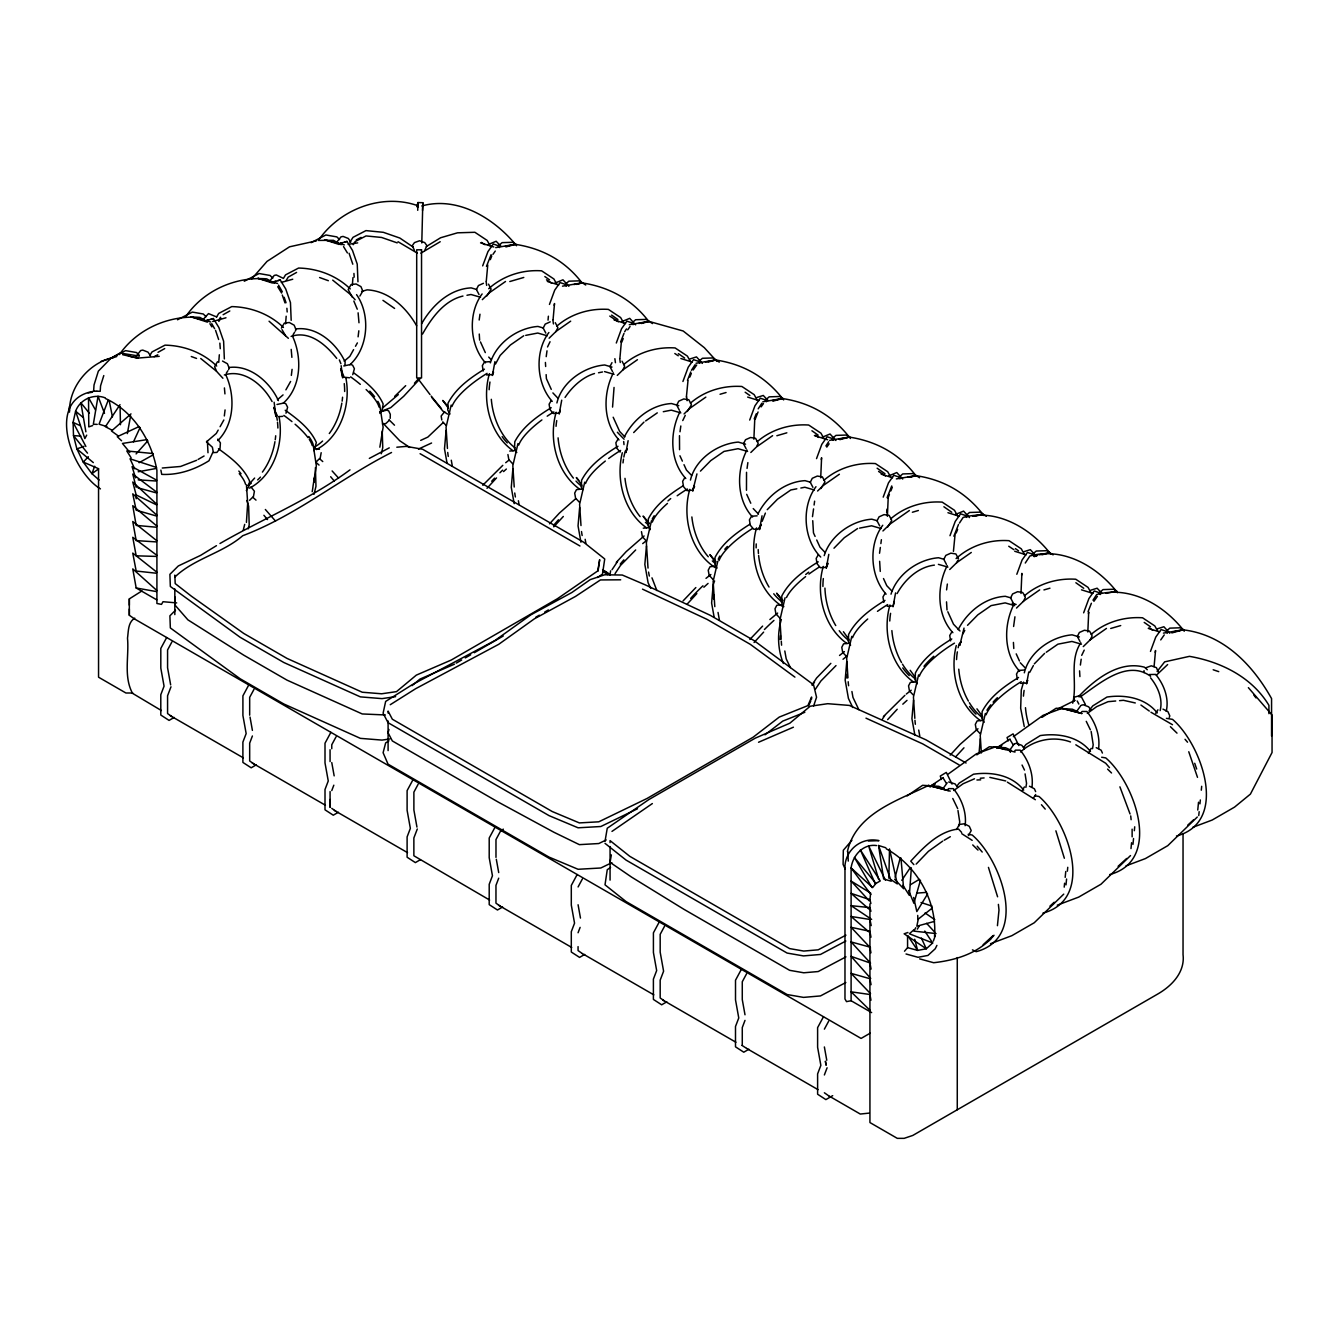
<?xml version="1.0" encoding="UTF-8"?>
<svg xmlns="http://www.w3.org/2000/svg" width="1339" height="1339" viewBox="0 0 1339 1339"><rect width="100%" height="100%" fill="white"/><g stroke="black" fill="none" stroke-linecap="round" stroke-linejoin="round"><path stroke-width="1.5" d="M870.132 1033.206L861.077 1038.428L134.77 619.103L129.331 615.287L129.331 609.011M129.331 605.161L129.331 598.884L142.018 590.884M330.08 791.567L330.063 807.4L330.063 799.483M421.785 242.962L422.806 202.708L417.969 202.557L416.78 206.725M390.201 418.371L390.302 414.303L388.695 410.906L386.854 410.119L379.673 411.927M888.845 878.217L889.514 848.926L897.297 883.907L890.535 879.355M417.818 207.277L417.969 202.557L417.718 210.307M934.505 936.564C937.4 901.482 916.88 865.714 886.301 848.826M422.538 210.474L422.806 202.708M246.426 522.377L247.682 503.196L246.443 484.869M911.357 867.873L909.365 895.406L902.888 885.297M344.859 365.48L345.144 362.066C336.825 343.621 316.74 325.879 295.501 329.009M446.105 430.388L444.498 448.816L447.042 463.076M512.87 468.935L511.28 487.363L514.176 503.648M579.636 507.481L578.046 525.926L580.959 542.211M646.436 546.027L644.846 564.472L648.109 582.783L650.721 588.223M713.52 599.018L713.854 595.052M780.118 639.54L780.453 635.59M846.75 661.684L845.16 680.112L848.424 698.439L852.759 707.494M846.884 678.103L847.236 674.136M913.533 700.23L911.926 718.658L914.838 734.944M979.06 753.121L980.299 738.777M486.291 281.073L487.747 264.988M548.036 320.138L548.387 316.205M553.074 319.636L554.513 303.535L554.229 305.359M619.907 358.216L621.346 342.115M686.371 397.164L687.995 380.611M754.761 419.157L753.874 439.225M886.652 512.804L886.987 509.121M888.276 496.25L887.389 516.318M953.435 551.35L955.042 534.797M1154.084 666.604L1155.54 650.52L1155.239 652.344M997.438 925.684L998.994 910.051L998.392 904.377M1064.22 887.138L1064.605 883.221M1065.175 877.363L1065.76 871.505M1065.995 884.878L1066.58 879.02M1067.367 871.204L1067.752 867.304M1130.986 848.591L1131.572 842.733M1132.141 836.858L1132.124 829.176M1132.961 844.373L1133.547 838.515M1134.334 830.699L1134.719 826.799M1197.752 810.045L1198.522 802.228M1198.756 815.585L1199.158 811.685M1199.928 803.869L1200.33 799.969M1201.301 790.194L1201.686 786.294M870.919 903.49L869.932 899.708L870.618 893.08L851.102 881.062L869.178 900.796M224.349 358.919L223.613 341.194L218.91 327.586L213.386 318.548L206.39 320.557L208.817 319.854M291.182 320.339L290.463 302.631L285.743 289.006L280.219 279.968L273.223 281.977L275.65 281.274M357.965 281.793L357.228 264.084L352.508 250.46L346.985 241.422L340.006 243.43L342.433 242.727M224.333 415.96L225.069 409.918M291.35 375.389L292.086 369.346M358.099 336.842L358.835 330.8M479.178 320.021L479.981 314.213M546.212 356.643L546.998 350.818M614.049 387.44L612.559 407.089M679.476 435.677L679.559 449.686M680.011 431.794L680.815 425.986M746.526 472.299L746.476 490.275M747.062 468.416L747.865 462.608M812.488 516.653L813.56 508.904M814.095 505.021L814.614 501.154M879.539 553.258L880.342 547.45M880.878 543.584L881.397 539.701M946.573 589.88L947.359 584.055M1013.606 626.485L1014.929 616.794M1072.723 703.209C1077.644 683.258 1068.84 661.014 1080.807 642.72M1080.389 665.048L1081.192 659.223M490.359 362.869C496.434 343.018 517.406 327.971 537.927 326.431L543.416 328.005M556.907 402.955C561.761 382.134 583.938 366.668 604.692 364.978L612.007 367.087M690.439 480.065C695.292 459.227 717.486 443.761 738.241 442.088L745.555 444.18M762.176 521.273L765.389 513.088M824.205 555.618C830.297 535.767 851.269 520.72 871.789 519.181L877.263 520.754M891.004 594.181C897.08 574.314 918.052 559.267 938.572 557.744L944.045 559.317M1024.318 672.814C1029.172 651.993 1051.349 636.51 1072.104 634.837L1079.418 636.946M321.176 452.699L320.255 457.854L316.355 461.754M482.676 265.875L487.948 251.615L493.304 244.033L497.823 245.556L499.48 247.564M549.459 304.438L554.714 290.161L560.07 282.579L564.589 284.102L566.246 286.111M616.291 343.018L621.547 328.741L626.903 321.159L631.422 322.682L633.079 324.691M682.923 381.498L688.196 367.237L693.552 359.655L698.071 361.179L699.728 363.187M749.706 420.061L754.962 405.784L760.318 398.202L764.837 399.725L766.494 401.733M816.539 458.624L821.795 444.364L827.151 436.782L831.67 438.305L833.327 440.313M821.309 459.562L821.594 457.737L820.707 477.805M883.204 497.137L888.477 482.877L893.833 475.295L898.352 476.818L900.009 478.826M949.987 535.7L955.243 521.423L960.599 513.841L965.118 515.364L966.775 517.39M1016.82 574.28L1022.075 560.003L1027.431 552.421L1031.951 553.944L1033.608 555.953M1021.59 575.201L1021.875 573.377L1020.988 593.445M1083.636 612.827L1088.908 598.566L1094.264 590.984L1098.767 592.508L1100.44 594.516M1088.406 613.764L1088.707 611.94L1087.82 632.008M1150.469 651.407L1155.741 637.13L1161.097 629.564L1165.6 631.071L1167.273 633.096M379.841 447.193L383.121 427.191L379.841 405.734A55.736 14.143 33.8 0 0 377.849 401.332M610.015 574.481L610.601 570.866M959.042 825.862L959.712 821.878L957.971 810.497M965.118 825.711C966.842 812.472 961.72 798.881 953.351 788.638L948.548 788.638L947.794 789.709M1025.875 787.365L1026.561 783.365L1025.088 773.892M1031.967 787.215C1033.675 773.975 1028.553 760.385 1020.201 750.141L1015.38 750.141L1014.627 751.196M1092.524 748.702L1093.193 744.718L1091.151 731.445M1098.599 748.551C1100.323 735.329 1095.185 721.738 1086.833 711.494L1082.012 711.478L1081.276 712.549M598.081 571.017L599.671 559.702L597.763 570.916L557.375 598.751L451.193 660.06L416.329 675.124L396.511 691.627L381.648 693.786L362.25 692.23L286.998 658.403L243.731 633.431L191.343 596.156L175.191 583.57L174.823 575.101L174.823 577.076C193.971 558.631 222.341 553.292 242.727 535.717C296.421 515.448 340.725 478.14 391.54 452.498M605.01 841.377L607.253 828.238L648.729 799.651L755.28 738.14L789.809 723.211L810.212 706.222L827.72 703.695L849.344 705.419L925.952 739.831L966.089 763.012M611.337 854.885L610.065 862.349L631.506 877.062L683.794 909.231L789.642 970.323L803.751 972.784L818.196 971.545L845.947 956.866M494.945 361.614L492.401 375.472L493.288 371.79M561.727 400.16L559.166 414.019L560.053 410.353M628.125 440.682L625.949 452.565L626.836 448.9M762.042 515.8L759.481 529.658L760.82 524.168M828.808 554.363L826.263 568.221L827.586 562.715M895.573 592.909L893.029 606.768L894.352 601.261M1028.754 671.977L1026.561 683.861L1027.448 680.195M127.339 433.602L130.619 415.86M218.742 362.4L219.328 354.785M285.575 323.837L286.178 316.222M352.341 285.291L352.944 277.675M918.336 918.822L916.83 926.203L934.488 921.383M69.461 410.805C69.528 385.783 89.78 362.049 114.3 357.245M451.193 405.064L446.054 427.208L447.444 448.448M517.959 443.611L512.82 465.754L514.226 487.011M584.725 482.157L579.603 504.301L580.992 525.558M651.49 520.704L646.369 542.847L647.758 564.104A55.736 45.459 84.4 0 0 648.043 568.071M717.804 561.275L713.135 581.394L714.541 602.65A55.736 45.459 84.4 0 0 714.825 606.634M785.039 597.813L779.917 619.957L781.173 639.272M851.805 636.36L846.683 658.503L847.955 677.819M918.587 674.906L913.449 697.05L914.838 718.307M985.353 713.453L980.232 735.596L981.37 752.987M694.037 485.605L692.715 491.112L696.949 473.906M960.682 641.649L959.795 645.314L964.03 628.108M243.263 530.177L244.686 524.386M248.217 528.855L249.205 524.855L248.636 506.192L246.828 500.485M314.012 494.309L315.971 486.308L315.401 467.646M381.28 453.754L382.753 447.762L382.234 431.175M388.963 729.47L388.092 732.818L392.344 740.952L498.192 802.061L553.911 832.255L579.369 844.641L598.784 843.537L606.199 839.955M895.138 877.263L900.243 857.83M1160.143 710.607C1163.089 699.008 1157.934 686.79 1150.552 677.835M1166.219 711.394C1169.298 698.372 1164.009 684.514 1155.657 674.421L1149.264 674.538M920.479 880.225L913.901 903.273L908.595 890.435M489.404 373.665C481.638 400.461 489.706 434.204 513.055 450.758M556.17 412.228C548.404 439.008 556.472 472.751 579.837 489.304M622.317 452.733C615.639 479.061 623.689 511.716 646.553 527.817M689.769 489.354C681.852 516.703 690.388 551.618 715.16 567.552M756.535 527.901C748.635 555.267 757.154 590.164 781.926 606.098M823.267 566.414C815.484 593.21 823.552 626.953 846.918 643.507M889.966 604.977C882.2 631.757 890.268 665.516 913.633 682.07M956.28 645.549C949.602 671.877 957.636 704.532 980.516 720.633M1023.582 682.07L1021.272 690.054L1020.669 708.264L1024.251 726.525M103.789 375.573L100.559 385.866L100.207 391.323L97.061 391.172M847.403 851.571C855.889 813.359 897.297 800.722 928.479 785.441L950.238 791.131M933.333 941.099L935.358 935.459M94.684 466.223L91.922 473.688L99.103 479.998M714.591 580.942L713.218 584.574L711.612 603.019L714.156 617.262M781.357 619.488C777.022 633.632 777.808 649.817 783.382 663.508M108.091 400.478L99.053 424.195L106.969 426.622M170.99 686.79L167.576 695.761L167.576 713.57L171.844 716.566M252.402 735.981L249.673 743.162L249.673 760.97L253.941 763.966M331.771 790.562L333.829 785.19M417.299 828.992L413.868 837.963L413.868 855.772L489.622 900.042M498.711 878.183L495.966 885.364L495.966 903.172L500.25 906.168M578.063 932.764L580.122 927.375M745.003 1020.385L742.275 1027.565L742.275 1045.374M824.372 1074.966L827.1 1067.786M956.548 829.494L959.36 824.473L964.398 823.786L969.302 826.314L971.21 830.582L968.415 835.603M1088.389 753.372L1091.185 748.35M1169.232 717.436L1169.817 715.93L1167.909 711.662L1162.988 709.118M486.475 266.377L491.112 254.644M620.677 341.796L623.991 333.411M687.459 380.343L690.757 371.957M754.225 418.889L756.2 413.868M887.104 497.673L891.741 485.94M953.87 536.219L958.506 524.486M1088.071 611.638L1091.385 603.27M490.325 259.632L491.764 256.034M621.781 342.148L623.204 338.549M689.853 377.046L691.292 373.447M755.196 419.191L758.058 411.994M887.975 498.075L889.414 494.476M890.853 490.894L892.293 487.296M956.18 533.039L957.619 529.441M808.605 705.871L810.848 700.732M813.627 705.954L816.556 697.251L813.56 684.765L753.957 640.527L710.306 615.337L645.448 584.942L622.284 575.034L604.692 574.782L590.214 579.636L571.887 592.491L530.78 614.886L495.045 640.444L412.194 684.698L385.649 701.435L383.105 713.218L388.042 722.675L549.057 815.635L578.08 827.803L600.826 826.514L637.498 808.773M228.584 369.597L229.237 368.158L227.396 363.739L222.542 361.061M281.391 328.155L284.303 323.151L289.308 322.515L294.162 325.193L296.019 329.612L295.35 331.051M133.498 441.82L140.093 427.492M547.534 346.952L550.044 341.73M613.396 372.861C602.851 393.415 602.717 422.388 619.036 439.962M680.162 411.408C669.617 431.945 669.483 460.934 685.802 478.508M682.756 420.563L685.267 415.358M746.944 449.971C736.4 470.508 736.266 499.48 752.585 517.055M947.242 565.61C936.697 586.147 936.564 615.12 952.883 632.694M1014.025 604.157C1003.463 624.694 1003.329 653.683 1019.649 671.257M1081.711 655.357L1084.222 650.135M936.915 945.384L935.225 948.782L927.927 955.443L917.985 957.285L906.034 953.987M555.903 331.67L557.911 327.704L555.283 322.666M611.973 362.651L609.965 366.618L612.592 371.656M622.668 370.217L624.677 366.25L622.066 361.212M756.886 446.004L758.225 443.343L755.598 438.322L750.526 437.502L745.522 439.744L743.513 443.728L746.124 448.749M956.531 562.966L957.87 560.321M1023.297 601.529L1025.306 597.545L1024.854 595.888L1022.678 592.508L1017.607 591.704L1012.602 593.947L1010.594 597.914L1013.221 602.952M1090.08 640.075L1092.072 636.092L1091.636 634.452L1089.461 631.071L1084.372 630.251L1079.368 632.493L1077.359 636.477L1079.987 641.498M86.7 435.142L84.859 438.556L75.603 411.19C79.972 399.474 93.579 393.348 105.212 397.85M166.672 637.531L160.814 648.427L160.814 668.094L164.061 686.171L160.797 694.707L160.797 715.026L169.065 720.399L174.187 717.436M171.861 642.017L167.576 649.967L167.576 667.776L170.656 684.882M248.786 684.932L242.911 695.828L242.911 715.495L246.158 733.571L242.895 742.107L242.895 762.427L251.18 767.799L256.285 764.837M253.958 689.418L249.673 697.351L249.673 715.177M330.884 732.333L325.009 743.229L325.009 762.895L328.256 780.972L325.009 789.508L325.009 809.827L333.277 815.2L338.382 812.237M336.056 736.818L331.771 744.752L331.771 748.719M412.981 779.733L407.106 790.629L407.106 810.279L410.353 828.372L407.106 836.908L407.106 857.228L415.375 862.601L420.479 859.638M418.153 784.219L413.885 792.152L413.885 809.978L416.948 827.084M495.079 827.134L489.204 838.03L489.204 857.68L492.451 875.773L489.204 884.309L489.204 904.628L497.472 910.001L502.594 907.039M577.176 874.534L571.301 885.43L571.301 905.08L574.548 923.174L571.301 931.71L571.301 952.029L579.569 957.402L584.691 954.439M578.08 886.954L582.348 879.02M659.273 921.935L653.415 932.831L653.415 952.481L656.662 970.574L653.399 979.11L653.399 999.43L661.667 1004.802L666.789 1001.84M664.462 926.421L660.177 934.354L660.177 952.163L663.592 971.193L660.177 980.165L660.177 997.973L664.445 1000.969M741.371 969.336L735.513 980.232L735.513 999.882L738.76 1017.975L735.496 1026.511L735.496 1046.83L743.781 1052.203L748.886 1049.24M746.559 973.821L742.275 981.755L742.275 999.564L745.003 1014.795M823.485 1016.736L817.61 1027.632L817.61 1047.282L820.857 1065.375L817.61 1073.911L817.61 1094.231L825.878 1099.604L832.691 1095.653M824.372 1029.155L828.657 1021.222M915.742 927.726L913.901 931.124L936.045 933.584M495.514 363.99L500.133 355.454L510.41 344.993L523.716 335.771M565.058 397.432C571.904 387.088 582.498 377.079 594.499 373.531M624.359 436.899C633.263 419.174 651.223 404.696 671.492 403.541L678.789 405.65M757.891 513.992C766.812 496.267 784.754 481.789 805.024 480.651L810.513 482.224M897.08 593.595C904.612 579.82 918.303 566.966 934.388 565.125M958.188 629.648C967.109 611.906 985.052 597.428 1005.321 596.29L1010.811 597.864M962.925 633.849L964.766 630.435M1029.708 672.396L1033.39 665.567M218.19 430.087L216.299 433.451L206.424 441.903M220.081 426.723L223.847 419.994M285.893 389.85L290.613 381.448M353.596 349.63L349.83 356.358L344.19 361.179M355.488 346.265L357.379 342.901M493.572 372.158L492.149 374.569L486.576 374.97M551.233 400.579L549.107 404.211L549.978 409.567L553.342 413.517L558.915 413.132L560.338 410.705M618.015 439.142L615.873 442.757L616.743 448.113L620.108 452.063M625.681 451.678L627.104 449.251M684.781 477.688L682.639 481.304L683.526 486.66L686.89 490.626L692.464 490.225L694.59 486.609M761.372 525.156L757.539 529.407L753.656 529.173L750.292 525.206L749.422 519.85L751.547 516.235L757.121 515.833M818.313 554.781L816.187 558.413L817.058 563.769L820.422 567.719L825.996 567.318L828.138 563.702M885.096 593.328L882.953 596.96L883.84 602.316M951.862 631.891L949.736 635.506L950.606 640.862M959.544 644.427L960.967 642.017M1027.733 680.563L1026.31 682.974L1020.736 683.375M917.332 929.149L919.274 925.868M149.851 355.471L151.96 351.973L165.015 345.144C184.129 345.546 202.925 352.609 216.717 366.032M216.6 316.925L218.709 313.426L231.764 306.598C250.878 306.999 269.675 314.062 283.45 327.469M218.876 321.377L220.851 318.13M218.542 320.456L220.483 317.259M286.278 280.303L288.22 277.106L296.589 272.42M927.592 893.983L916.83 911.558L913.683 897.465M421.601 323.77C431.911 305.643 449.335 288.939 471.161 287.885L476.634 289.458M422.572 333.963C431.493 318.012 444.263 300.388 462.959 296.053M246.326 490.526L248.769 486.576L249.59 481.052C243.33 467.093 230.559 457.503 218.458 448.783M313.912 450.657L316.355 442.506C310.112 428.547 297.342 418.956 285.224 410.236M379.874 413.433L382.318 409.483L383.138 403.96C377.23 390.553 365.095 381.347 353.663 372.811M349.814 242.309L353.011 237.338L365.965 230.609L383.339 232.317L399.825 238.041L413.115 247.029M353.178 244.702L355.136 241.589L366.032 235.932L381.598 237.455L397.198 242.878M217.521 361.697L214.625 366.702L216.483 371.104M226.341 373.163L227.831 370.786M293.107 334.616L294.613 332.239M359.89 296.053L362.785 291.048L360.944 286.646L356.09 283.968L351.069 284.588L348.173 289.592L352.341 297.208M1022.193 790.412L1024.419 786.914M1033.474 798.044L1035.683 794.546M1155.741 713.319L1157.95 709.804M624.644 331.737L626.501 328.925M691.426 370.284L695.108 364.66M758.192 408.847L761.891 403.206M825.878 445.987L828.657 441.77M959.427 523.08L963.126 517.457C996.634 508.151 1030.578 527.951 1050.73 554.128M1025.272 563.033L1029.892 556.003C1063.417 546.714 1097.344 566.497 1117.496 592.675M1092.975 600.19L1096.658 594.549C1130.183 585.26 1164.11 605.044 1184.262 631.238M120.025 404.663L105.396 426.706L112.191 430.271M612.023 569.728L617.53 561.493M615.036 573.628L620.526 565.393L635.69 549.944M812.053 684.815L816.606 678.003L830.85 663.341M812.338 685.367L814.53 682.087M815.351 689.267L820.84 681.049L836.005 665.6M882.434 719.026L884.627 715.729M901.8 880.326L910.42 867.505M1078.464 696.682C1094.766 679.509 1118.952 660.311 1144.46 667.19L1147.289 669.734M492.936 254.377L495.279 251.062M627.706 329.846L630.05 326.532M693.184 369.999L696.698 365.011M761.121 406.889L763.464 403.575M826.782 447.126L829.126 443.812M1093.896 601.328L1097.411 596.34M1160.729 639.908L1164.244 634.92M424.731 250.51L426.856 245.573L424.731 242.61L419.592 240.752L414.471 242.61L412.345 245.573L414.471 250.51M942.974 788.654L947.192 782.846M1013.958 744.283L1009.757 750.091L1010.409 752.3M1076.523 711.545L1080.74 705.737M956.799 786.227L959.243 783.081L973.503 774.21C991.496 771.565 1011.999 775.047 1023.716 790.11M1023.548 747.597L1025.992 744.467L1040.252 735.58C1058.245 732.935 1078.732 736.433 1090.465 751.497M1089.109 710.607L1092.758 705.904L1107.018 697.033C1125.011 694.389 1145.514 697.87 1157.231 712.934M135.825 356.659L140.679 350.55L142.754 350.098L147.993 352.14L150.487 355.739M202.591 320.088L208.499 313.594L216.667 316.958M269.357 281.525L274.227 275.432L276.303 274.964L283.433 278.412L285.525 274.88L298.58 268.051C317.694 268.453 336.491 275.516 350.282 288.923M336.139 242.978L340.993 236.869L343.069 236.417L348.307 238.459L350.801 242.058M1157.097 671.492L1164.662 661.851L1189.467 656.344C1220.984 661.817 1252.015 677.183 1268.92 705.335L1268.92 713.67M875.237 883.707L860.374 849.914L880.242 880.962L875.907 883.455L872.643 887.573L851.102 867.973C852.709 855.487 863.136 843.587 876.56 845.562M486.978 295.835L491.128 289.14L488.517 284.119M687.292 411.491L691.443 404.796L688.832 399.758L683.744 398.955L678.739 401.198L676.747 405.165L679.358 410.203M820.824 488.584L824.991 481.906L822.38 476.868L817.292 476.065L812.288 478.291L810.279 482.274L812.907 487.312M887.59 527.148L891.757 520.453L889.146 515.415L884.058 514.611L879.054 516.854L877.062 520.821L879.673 525.859M916.177 864.09L928.446 851.319L942.689 841.11M904.511 951.226L907.574 947.627L907.574 935.777M851.889 840.34L843.319 850.265L843.101 864.391L845.16 868.944M119.372 354.601C137.197 328.892 168.982 314.916 199.913 317.41L204.566 320.071M186.138 316.054C203.98 290.329 235.748 276.37 266.695 278.863L274.428 283.282M251.632 278.964L267.03 261.39L289.542 246.811L316.473 240.836M907.089 795.952L922.604 785.307L938.806 786.311L944.346 788.855M136.093 453.921L147.859 440.765M285.977 413.232L287.617 407.274L285.893 403.842L284.186 402.972L276.989 404.478M248.251 485.069L254.628 478.073M352.743 374.686L354.4 368.727L352.676 365.296L350.969 364.426L343.755 365.932M482.76 485.254L502.794 465.336M486.994 488.3L496.535 477.923M549.526 523.8L559.417 513.071L575.703 498.694M553.76 526.846L563.317 516.469M616.291 562.363L626.183 551.635L644.092 535.968M683.074 600.91L695.845 587.553M687.309 603.939L696.849 593.579M749.84 639.456L762.627 626.1M754.075 642.502L763.632 632.125M883.405 716.583L904.879 695.359M887.64 719.629L897.197 709.268M950.171 755.146L960.063 744.417L977.972 728.751M955.778 756.702L963.963 747.815M405.7 385.665L394.687 396.361M414.454 383.205L418.371 378.987M420.145 378.602L403.709 396.277L390.687 407.692L380.176 411.692M88.374 456.75L83.252 462.072L91.922 473.688L98.584 468.901M633.682 432.564L643.975 422.103M700.448 471.11L710.724 460.649L724.031 451.41L738.057 448.699L747.597 451.427M767.23 509.674L777.507 499.213L790.813 489.974L796.839 488.802M833.979 548.203L844.273 537.742L857.579 528.52M967.528 625.313L977.805 614.852L991.111 605.613L1005.154 602.885L1014.694 605.63M1034.311 663.876L1044.587 653.415M1156.394 675.191L1167.641 664.562M175.509 610.233L169.902 615.806L170.338 627.941L240.133 678.756L283.784 703.963L360.392 738.358L382.017 740.099L389.8 738.977M249.59 500.301L253.489 496.401L254.41 491.246L250.979 486.944M482.341 299.651L489.388 292.772L505.523 281.491M549.107 338.215L556.154 331.319L570.682 321.159M617.279 375.389L622.92 369.865L637.448 359.706M684.062 413.935L689.702 408.412L705.837 397.131M750.828 452.482L756.468 446.958L772.603 435.677M817.593 491.028L823.234 485.521L839.369 474.24M882.953 530.964L890.017 524.068L909.365 510.527M949.736 569.51L956.782 562.614L971.294 552.455M1016.502 608.057L1023.548 601.161L1039.683 589.88M1083.268 646.603L1090.314 639.724L1106.466 628.426M1063.752 894.117L1034.227 922.772L1011.866 935.676L990.492 943.71M1130.518 855.571L1100.993 884.225L1078.631 897.13L1057.258 905.164M1197.284 817.024L1167.759 845.679L1145.397 858.584L1125.982 865.881M389.281 420.295L385.866 423.542L382.435 423.978M983.127 944.731L993.12 935.576M987.981 941.451L990.827 938.823M1049.91 906.168L1054.178 902.252M1118.098 866.316L1126.651 858.483M1187.726 825.159L1193.434 819.937M924.764 931.057L932.664 942.974L926.287 948.799L917.617 950.405L907.574 947.627M994.04 935.275C978.842 953.217 956.197 960.18 933.651 962.724L919.642 958.875M503.548 471.579L506.36 469.035M703.862 587.235L708.063 583.419M769.875 619.539L777.641 613.078M902.804 704.18L907.005 700.364M130.988 413.885L111.488 431.007L117.882 435.66M914.035 929.668L909.365 933.752L932.664 942.974M443.176 422.572L427.844 437.1L420.697 440.38M217.855 440.548C234.71 423.827 235.346 395.206 225.655 374.535M277.424 399.725L283.065 394.905M283.132 403.29C301.576 387.055 302.313 357.128 292.421 335.989M349.897 364.744C368.459 347.989 370.702 314.715 356.559 294.63M498.945 245.338L502.092 242.644L512.603 242.292L516.017 244.267M565.711 283.901L568.857 281.19L579.369 280.855L585.712 285.023M632.477 322.448L635.64 319.736L646.134 319.402L652.478 323.569M699.259 360.994L702.406 358.283L712.917 357.948L719.261 362.133M766.025 399.541L769.172 396.846L779.683 396.495L783.097 398.47M832.791 438.087L835.954 435.393L846.449 435.041L849.88 437.016M899.557 476.651L902.72 473.939L913.231 473.604L919.575 477.772M966.34 515.197L969.486 512.486L979.997 512.151L986.341 516.318M1033.105 553.743L1036.269 551.032L1046.763 550.697L1053.107 554.882M1099.871 592.29L1103.035 589.595L1113.529 589.244L1116.96 591.219M1166.654 630.853L1169.801 628.142L1180.312 627.79L1183.726 629.765M382.418 408.077L398.302 394.62M488.702 288.722C503.029 275.75 522.377 269.49 541.609 270.829L553.894 278.981L556.907 284.404M556.924 326.047C571.033 313.761 589.796 308.171 608.358 309.393L620.627 317.544L623.656 322.95M623.673 364.593C637.782 352.308 656.545 346.701 675.107 347.939L687.376 356.09L690.405 361.497M690.439 403.139C704.548 390.854 723.311 385.264 741.873 386.486L754.158 394.637L757.171 400.043M757.238 441.686C771.348 429.417 790.11 423.81 808.672 425.032L820.958 433.183L823.97 438.606M823.987 480.232C838.097 467.947 856.86 462.357 875.421 463.579L887.707 471.73L890.736 477.153M890.77 518.796C904.879 506.51 923.625 500.903 942.187 502.125L954.473 510.276L957.502 515.699M956.096 558.581C970.44 545.592 989.772 539.332 1009.003 540.688L1021.289 548.839L1024.318 554.262M1024.335 595.888C1038.445 583.603 1057.191 578.013 1075.753 579.235L1088.038 587.386L1091.067 592.792M1091.101 634.452C1105.211 622.166 1123.973 616.559 1142.535 617.781L1154.804 625.932L1157.833 631.355M412.077 685.635L419.927 679.107L454.44 664.177M134.754 618.149C127.875 622.317 128.511 631.221 127.506 638.167C129.163 656.361 123.406 676.463 132.528 693.334L161.366 710.524M503.313 829.126L500.25 831.619L495.982 839.553L495.982 857.362M482.124 293.961C467.763 312.941 469.37 345.094 485.505 362.852M548.89 332.507C534.529 351.488 536.119 383.64 552.254 401.399M815.97 486.71C801.308 506.226 803.149 539.5 820.723 557.041M882.752 525.256C868.392 544.237 869.999 576.389 886.117 594.165M932.329 908.009L917.834 919.458L917.717 915.424M505.69 462.708L508.937 460.147M642.703 543.601L645.883 541.09M706.004 578.348L710.875 574.515M839.536 655.457L844.407 651.624M843.018 659.24L846.198 656.729M906.336 694.037L911.206 690.204M764.987 734.81L782.746 721.118L804.823 712.281M1079.97 697.067C1099.235 683.944 1126.852 658.922 1150.603 676.279M488.015 244.635L496.166 241.254L500.987 246.343M554.781 283.182L562.949 279.801L568.857 286.295M621.547 321.728L629.715 318.347L635.623 324.841M821.861 437.384L830.029 434.003L835.938 440.498M888.644 475.931L896.795 472.55L902.704 479.044M955.41 514.477L963.578 511.113L969.486 517.59M953.77 790.512L963.076 783.767L974.491 778.779M1020.536 751.966C1033.926 739.714 1053.425 735.73 1070.497 741.957M1087.318 713.419L1096.624 706.674L1108.039 701.686L1115.722 701M948.23 774.042L976.416 753.824L995.262 746.894L1015.029 752.066M1013.355 736.684L1043.181 715.277L1062.028 708.348L1081.812 713.52L1062.028 708.348M645.632 420.948L657.282 412.864M1046.261 652.26L1057.91 644.176L1071.936 641.448L1081.477 644.193M597.512 577.511L602.483 574.08L604.726 558.966L583.653 542.211L422.622 449.251L406.253 446.389L396.813 447.209M611.973 831.402L652.361 803.567M610.567 867.421L607.253 869.714L605.01 884.828L626.083 901.582L787.114 994.542L803.484 997.388L820.472 995.931L845.846 982.508M929.986 786.462L943.259 777.541M996.752 747.898L1010.024 738.994M349.981 469.855C309.627 499.765 263.08 518.595 219.964 543.517M976.784 754.861L989.37 746.76L1005.572 747.748L1011.129 750.309M1041.993 717.353L1056.17 708.231L1072.355 709.218L1077.912 711.779M390.252 704.716L415.659 688.698L498.677 644.344L534.412 618.802L575.502 596.424L600.441 579.938L620.693 579.804M388.963 740.818L385.649 742.911L383.105 752.719L388.042 764.151L549.057 857.111L578.08 869.279L600.826 867.99L611.839 862.667M426.405 246.476L440.598 237.756L457.52 232.819L474.876 232.283L487.162 240.434L490.191 245.857M216.449 545.676L200.582 555.384L178.305 565.962L169.902 574.331L170.338 586.465L240.133 637.28L283.784 662.487L360.392 696.883L382.017 698.623L395.624 696.648M910.553 884.644L919.274 879.355M484.417 369.179C470.24 377.849 455.896 388.143 448.029 403.19L447.728 410.019L450.004 414.002M551.183 407.726C537.023 416.396 522.679 426.706 514.795 441.736L514.494 448.565L516.77 452.549M617.965 446.272C603.789 454.959 589.445 465.252 581.578 480.283L581.26 487.111L582.783 489.773M682.99 485.873C669.483 494.359 655.859 504.385 648.344 518.829L648.043 525.658L650.319 529.641M749.723 524.352C736.216 532.855 722.591 542.864 715.076 557.325L714.775 564.137L717.034 568.138M818.229 561.844C804.053 570.531 789.725 580.825 781.842 595.872L781.541 602.701L783.817 606.684M884.995 600.408C870.835 609.078 856.491 619.388 848.608 634.418L848.307 641.247L850.583 645.231M951.778 638.954C937.601 647.624 923.257 657.934 915.391 672.965L915.089 679.794L917.349 683.777M1018.544 677.501C1004.367 686.187 990.023 696.481 982.156 711.511L981.855 718.34L984.132 722.324M420.881 253.171L440.213 241.723M930.036 786.997L935.074 784.051L929.701 786.311M998.492 747.463L1001.84 745.505L996.484 747.765M110.735 358.333L125.565 350.634L136.545 352.542L139.256 355.237M177.501 319.77L192.347 312.087L203.31 313.995L206.022 316.69M244.284 281.223L259.113 273.541L270.076 275.449L272.805 278.144M311.05 242.677L325.879 234.978L336.859 236.903L339.57 239.581M198.122 459.428L204.08 455.996M456.248 663.14L461.67 660.01M465.286 657.918L470.709 654.804M474.307 652.712L503.213 636.025M535.717 617.262L539.332 615.17M544.755 612.04L548.371 609.948M944.213 840.239L950.322 836.708M223.128 314.715L229.806 310.966M158.019 352.324L164.714 348.592M139.072 462.708L153.349 454.741M369.33 458.407L389.264 447.862M845.947 935.141L818.196 949.82L803.751 951.058L789.642 948.598L629.782 856.324L610.065 840.624L610.065 842.599M845.846 941.032L820.472 954.456L803.484 955.912L787.114 953.067L626.083 860.107L605.01 843.352M154.102 356.693L157.768 354.768M356.258 239.899L361.061 237.405M1057.877 708.883L1075.05 700.347M316.422 449.569C341.144 436.598 351.036 404.077 345.864 377.832M249.556 488.149C274.277 475.161 284.153 442.657 278.981 416.412M444.665 411.709L441.15 416.011L441.803 419.977M509.741 451.076L515.197 450.54M643.272 528.169L648.746 527.65M139.105 426.555L117.263 436.698L121.581 440.782M418.471 449.05L431.576 443.008M483.429 283.299L478.425 285.542L476.433 289.525L479.044 294.563M550.212 321.862L545.207 324.105L543.199 328.072L545.81 333.11M758.543 742.258L793.408 727.194M1146.167 667.659L1151.306 665.801L1156.427 667.659L1158.553 672.596M690.238 358.869L696.481 356.91L702.406 363.405M757.004 397.432L763.263 395.457L768.067 400.545M1024.084 551.635L1030.344 549.659L1036.252 556.154M1090.85 590.181L1097.11 588.206L1101.93 593.294M1157.632 628.727L1163.876 626.752L1169.801 633.247M1081.209 705.285L1083.251 704.749L1088.624 706.808L1091.134 710.206M1014.426 743.831L1016.485 743.312L1021.858 745.371L1024.368 748.752M196.632 460.298L180.547 466.474L162.27 468.014M1192.748 827.335L1212.18 820.037L1234.541 807.116L1250.408 794.111L1272.05 752.518L1272.05 715.026L1248.366 687.66M892.778 605.881L887.205 606.266M1034.193 556.656L1037.625 555.417M83.972 446.372L76.875 448.9L73.494 435.61L73.093 422.388L75.603 411.19L83.152 417.433M907.909 932.48L904.143 933.802L926.287 948.799L921.399 938.087M92.692 425.551L88.792 426.89L88.525 397.666L95.487 409.952M101.078 361.363L116.778 356.525M1176.479 836.021C1229.604 821.861 1201.501 744.099 1172.512 719.361L1166.403 718.357M1109.713 874.568C1162.838 860.425 1134.736 782.646 1105.746 757.907L1101.662 757.238M1042.947 913.114C1096.055 898.971 1067.97 821.192 1038.98 796.471L1034.896 795.801M509.791 281.541L523.783 277.458M720.047 394.269L726.056 392.528M776.854 435.727L786.847 432.815M912.378 512.251L918.37 510.494M1043.935 589.93L1049.943 588.189M1110.717 628.476L1120.71 625.564M344.608 242.108L346.985 241.422M277.843 280.654L280.219 279.968M211.01 319.234L213.386 318.548M361.597 291.45L367.087 289.86C388.896 290.914 406.336 307.619 416.63 325.762M281.357 282.395L292.756 279.232M212.7 321.477L225.99 317.778M505.975 246.912L515.331 244.334C542.462 248.518 565.025 260.754 581.929 282.763M576.49 284.42L582.114 282.88C609.245 287.065 631.79 299.317 648.695 321.31L683.175 331.001L704.297 347.655L716.867 361.379M641.381 323.502L648.879 321.427L629.263 324.708M708.147 362.049L715.645 359.973C743.881 364.258 766.059 377.18 783.633 399.926M773.055 401.114L782.428 398.537C810.647 402.805 832.841 415.726 850.416 438.489M839.821 439.661L849.194 437.083C876.325 441.267 898.871 453.503 915.792 475.512M910.336 477.186L915.96 475.63C944.196 479.914 966.373 492.836 983.947 515.582M975.244 516.251L982.726 514.176L972.566 516.251M1042.01 554.798L1049.508 552.722L1039.332 554.815M1112.525 592.307L1116.274 591.286L1106.098 593.361M1171.809 632.929L1183.04 629.832C1223.428 634.468 1252.517 664.613 1271.565 698.573L1271.565 736.048M505.171 246.409L515.331 244.334L495.715 247.615M573.962 284.538L582.114 282.88L562.497 286.161M638.703 323.502L648.879 321.427M705.469 362.066L715.645 359.973L696.029 363.254M772.252 400.612L782.428 398.537L762.812 401.8M839.017 439.159L849.194 437.083L829.577 440.364M907.825 477.287L915.96 475.63L896.343 478.91M1172.88 631.908L1183.04 629.832L1163.44 633.113M466.976 295.266L470.977 294.496L480.517 297.241M525.725 335.369L537.759 333.043L547.283 335.788M598.516 372.761L602.517 371.974M663.29 411.709L671.308 410.152L680.848 412.897M800.839 488.032L804.856 487.245L814.397 489.99M859.588 528.118L871.605 525.792L881.146 528.537M871.639 1012.602L851.102 1000.735L846.516 1001.622L844.976 998.978L844.976 865.412C846.583 848.508 862.467 836.842 879.003 840.658L868.358 841.009M291.099 336.424C309.577 330.13 326.047 344.859 336.725 358.383M228.751 367.555C249.991 364.426 270.076 382.167 278.378 400.612M224.349 374.97C244.1 368.694 263.298 385.096 272.068 401.533M138.202 471.763L156.412 468.432M147.106 439.61L122.452 443.443L129.799 452.381M348.157 244.334L357.68 242.878M94.584 391.172C44.455 398.235 71.151 471.228 100.442 488.886M88.073 392.896L92.157 392.294M385.364 714.959L362.25 713.955L286.998 680.128L243.731 655.156L187.912 619.857L175.191 605.295L174.823 596.826M421.835 205.955C457.888 195.879 494.509 218.525 516.553 245.74M948.698 781.976L955.092 783.918L957.586 787.315M869.011 1113.127L860.291 1114.048L828.69 1095.804M1119.555 700.648L1123.404 700.297L1135.288 702.958M980.248 778.26L984.098 777.926M349.579 377.782L344.14 377.23L340.809 368.794M279.081 416.647L282.797 416.329M314.029 448.699L319.452 449.251M159.224 356.325L137.867 358.082L122.652 354.701M916.763 893.13L926.688 892.377M976.934 780.001L980.7 779.817M212.801 452.599L216.901 452.431L220.048 448.414L220.399 442.908L217.755 439.142M132.762 692.999L125.916 692.999L98.55 677.199L98.55 468.7L83.252 462.072L76.875 448.9L93.328 462.608M176.681 602.901L163.023 601.713L161.5 604.374L156.914 603.487L156.914 470.441C151.675 440.631 133.632 411.391 105.48 398.52M97.195 424.379L93.328 424.262L98.048 396.26L104.509 413.349M156.412 556.421L136.176 555.819L132.762 537.307L156.83 555.283M96.759 391.206L93.63 391.072L94.031 384.963L98.35 371.154L110.986 358.199L120.058 353.011L139.39 356.124M490.041 361.647L484.467 362.032L482.341 365.664L483.212 371.02M1024.201 670.036L1018.628 670.437L1016.502 674.053L1017.372 679.409M138.202 479.864L156.412 481.019M156.412 541.91L136.176 540.605L132.762 521.507L156.83 540.755M80.892 436.096L73.494 435.61L87.52 453.151M581.963 489.103L576.506 489.622L574.682 493.103L575.586 498.158L579.369 502.225M715.511 566.196L710.055 566.715L708.231 570.213L709.134 575.268L712.917 579.335M782.277 604.743L776.821 605.261L774.996 608.76L775.9 613.814L779.683 617.882M849.06 643.289L843.587 643.825L841.779 647.306L842.683 652.361L846.449 656.428M915.826 681.852L910.369 682.371L908.545 685.853L909.449 690.907L913.231 694.974M982.592 720.399L977.135 720.918L975.311 724.399L976.215 729.454L979.997 733.521M156.412 527.231L136.176 525.39L132.762 505.707L156.931 526.127M153.115 453.553L126.787 450.958L131.138 457.838M156.412 573.243L136.176 571.033L132.762 553.107L156.83 572.188M968.13 834.348L972.198 835.017C1001.204 859.755 1029.289 937.518 976.181 951.678L972.432 949.87M156.931 590.566L132.762 568.908L136.176 587.988L156.412 591.57M989.856 777.39L1005.706 780.955M128.427 356.023L138.051 358.233M417.969 205.771C381.95 192.883 339.688 209.302 318.397 240.417L333.461 240.317L341.194 244.736M948.297 790.629L928.479 785.441M344.341 244.903L324.557 239.731L339.118 244.451M277.558 283.466L257.791 278.278L272.336 282.998M210.792 322.013L191.025 316.824L207.394 322.13M995.262 746.894L1005.254 749.522M138.034 487.848L156.579 492.953M604.525 371.589L614.065 374.334M938.388 564.355L947.928 567.083M156.579 516.051L136.176 510.176L132.762 493.857L156.931 515.247M1012.167 603.303L1016.117 604.441M480.55 242.878L493.823 247.012M547.333 281.424L558.698 284.973M614.099 319.971L625.48 323.519M680.865 358.517L692.246 362.082M747.647 397.08L759.012 400.629M814.413 435.627L827.686 439.761M881.179 474.173L892.561 477.722M947.945 512.72L959.327 516.268M1014.728 551.266L1026.092 554.831M1081.494 589.829L1092.875 593.378M1148.259 628.376L1159.641 631.924M878.551 845.495L891.222 881.196L883.656 878.987L878.551 845.495L885.866 847.771M156.546 467.445L130.05 458.825L134.653 468.801M921.014 902.503L932.095 906.135M1213.184 669.768L1218.741 671.642M869.932 899.708L851.102 893.364L868.911 909.03M319.603 277.524L328.356 280.705M191.276 356.525L196.532 358.434M865.982 718.156L922.738 743.898L959.142 764.92M80.29 425.702L73.093 422.388L85.88 446.456M642.502 589.143L707.059 619.388L750.325 644.36L794.914 677.132M156.931 504.368L132.762 482.007L136.176 494.961L156.579 504.87M1096.223 747.664L1101.143 750.208L1102.415 753.054M1029.457 786.227L1034.361 788.755L1035.633 791.6M604.525 571.117L607.906 572.941M156.68 480.182L132.076 466.675L135.59 477.872M420.095 453.703L579.954 545.994M136.176 587.988L156.73 599.839M170.137 715.595L243.313 757.841M252.251 762.996L325.427 805.241M334.348 810.396L407.525 852.642M498.543 905.197L571.72 947.443M582.432 953.619L653.817 994.844M662.738 999.999L735.914 1042.244M746.626 1048.42L818.012 1089.645M1150.954 712.231L1172.495 724.717M1035.365 799.734L1007.38 782.143M398.018 241.723L417.366 253.171M447.594 414.086L442.874 411.073L431.66 397.298M961.77 833.695L972.181 840.373M1149.147 627.907L1152.594 630.2M1008.736 546.245L1013.908 549.676M878.585 471.428L885.481 475.998M815.284 435.158L818.732 437.451M674.823 353.496L678.27 355.789M609.797 316.088L618.417 321.812M546.496 279.818L551.668 283.249M481.488 242.426L484.936 244.702M409.818 447.477L399.758 440.765L383.205 423.409M871.639 919.408L851.102 905.666L869.932 907.608L870.919 911.307M382.954 300.354L394.603 308.439M925.098 912.964L934.823 919.726M824.372 1092.775L828.64 1095.771M741.99 1045.391L746.543 1048.37M582.348 953.569L578.063 950.573L578.063 946.623M331.771 808.371L336.039 811.367M1144.209 622.401L1150.502 626.819M1075.87 582.75L1083.72 588.273M1015.38 548.622L1018.527 550.814M943.895 506.761L951.761 512.268M877.129 468.198L884.979 473.721M811.919 430.756L818.213 435.175M745.154 392.21L749.873 395.524M678.388 353.663L684.664 358.065M611.622 315.1L617.898 319.519M544.839 276.554L549.559 279.868M602.6 569.627L610.266 575.084M1140.928 705.05L1149.28 711.042M1075.82 744.802L1105.713 763.263L1109.479 767.649M156.83 492.25L132.762 474.106L136.176 487.346M332.708 280.136L349.948 294.078L355.153 299.752M269.072 321.226L288.37 338.298M200.733 358.501L216.399 371.171L222.91 378.268M868.911 931.911L851.102 916.479L869.932 919.458L871.22 925.584M388.996 419.76L394.503 425.199M319.703 458.842L322.766 461.57M316.021 462.39L319.05 465.068M252.92 497.388L256 500.117M207.277 442.573L212.399 447.259L213.186 451.561L208.984 460.75C194.891 469.554 178.489 475.228 161.718 474.374L160.881 470.089M1170.42 726.709L1176.998 733.136M1107.587 769.122L1111.537 772.988M972.733 844.926L977.989 850.081M870.383 1010.694L851.102 991.831L869.932 994.509L870.969 1000.233M332.122 470.943L338.549 478.073M265.356 509.489L275.516 521.072M617.363 432.279L624.108 439.225M1020.285 662.772L1025.473 668.178M959.996 630.987L953.519 624.225L947.828 611.756M891.941 591.085L886.753 585.679L883.506 578.548M825.159 552.538L819.97 547.115L816.723 540.002M753.221 508.569L758.393 513.992M691.61 475.429L686.422 470.022L683.995 464.683M624.861 436.882L619.672 431.476L613.178 417.232M552.89 392.913L558.062 398.336M488.718 357.078L491.313 359.789M870.568 993.722L851.102 973.369L869.932 978.709L871.07 984.684M894.636 879.221L903.641 888.728L900.929 857.931M870.568 948.029L851.102 927.308L869.932 931.308L870.969 937.216M646.134 540.772L642.369 536.705L641.465 531.65M512.603 463.679L508.82 459.612L507.916 454.557M442.774 421.869L445.837 425.132M961.636 832.44L958.506 829.025C938.857 831.067 923.592 847.286 910.754 861.161L913.851 864.626M926.621 923.341L934.689 932.128M870.568 963.176L851.102 941.936L869.932 947.108L870.969 952.832M870.735 978.474L851.102 956.381L869.932 962.908L871.07 969.085M782.863 600.324L776.637 593.177L782.311 600.993M716.097 561.761L709.871 554.631L715.528 562.447M649.331 523.214L643.088 516.084L648.762 523.884M578.816 480.383L576.322 477.538L581.996 485.337M447.762 406.135L442.774 400.428L448.448 408.244M1185.032 739.295L1187.542 742.208M1041.457 804.739L1045.223 809.107M977.202 846.198L982.207 852.039M330.666 476.734L334.281 481.036M263.9 515.281L267.515 519.582M875.907 883.455L854.399 857.462L871.974 887.556M431.175 396.059L441.452 408.68M89.412 413.266L80.859 402.754L85.88 431.811M418.354 379.205L430.003 394.536M870.886 894.435L851.102 867.973L851.102 1000.735M1253.689 694.824L1255.999 697.904M285.575 335.754L282.01 329.628M976.951 708.833L982.625 716.633M910.169 670.287L915.843 678.086M843.403 631.74L849.077 639.54M907.993 936.011L917.617 950.405L914.721 939.225M946.439 564.405L943.828 559.367L945.819 555.4L950.841 553.158L955.912 553.961L958.54 558.999M343.537 246.594L347.404 252.937M277.725 286.73L281.608 293.057M209.922 323.72L211.863 326.883M1010.058 739.697L1013.054 744.651M943.275 778.227L946.271 783.164M1119.906 786.83L1130.049 813.945M278.512 285.123L282.311 291.802M211.746 323.67L214.591 328.674M1085.46 704.615L1080.623 695.426L1073.66 697.351L1074.447 700.866M1077.209 700.983L1078.832 704.063M275.65 412.345L277.374 415.776M885.43 880.192L868.609 845.83L878.735 879.505M1086.247 721.336L1090.331 729.755M1022.059 765.038L1024.502 770.092M952.782 798.479L957.67 808.605M858.835 709.67L852.976 697.418L851.922 691.51M790.395 667.609L786.211 658.855L784.805 650.988M656.846 590.516L651.959 577.829M1016.217 653.867L1019.464 660.981M815.1 536.437L813.476 532.872L812.74 520.704M746.71 494.325L750.777 503.23M679.927 455.762L682.371 461.118M551.266 389.364L546.396 378.669L546.145 374.619M480.45 341.914L485.321 352.592M353.847 301.074L357.262 309.192M339.353 359.923L340.893 363.689M282.278 295.032L285.006 302.899M1188.764 751.748L1197.501 777.356M1055.885 830.816L1064.354 858.249M988.45 867.387L997.588 896.795M1194.723 763.28L1196.664 769.021M349.077 253.255L352.793 264.185M284.169 297.275L286.027 302.731M215.546 330.348L218.625 339.47M1008.2 740.952L1007.062 737.538L1013.087 733.889L1018.845 745.572M941.401 779.482L940.279 776.068L946.305 772.419L952.046 784.102M274.043 407.357L275.114 410.671M340.692 368.928L342.734 377.899L341.16 365.714M273.926 407.474L275.968 416.446L274.127 402.236M109.195 400.679L112.459 416.881M824.372 1046.964L826.766 1060.287M578.08 904.762L580.473 918.085M496.317 859.27L498.711 872.593M331.771 762.577L334.164 775.884M250.025 717.068L252.402 730.391M918.705 730.056L919.759 735.965M718.039 612.442L719.445 620.308M585.16 539.282L585.863 543.216M518.394 500.736L519.097 504.669M451.276 460.214L452.331 466.123M686.556 396.695L687.108 400.679M619.739 358.668L620.275 362.518M614.869 358.701L615.438 362.685M552.907 320.088L553.442 323.938M486.124 281.541L486.66 285.391M1130.719 815.92L1131.12 819.702M623.689 441.519L624.007 444.598M358.116 312.824L358.986 322.783M291.199 349.379L291.885 357.346M224.416 387.925L224.935 393.9M353.931 273.441L354.182 277.156M286.897 308.271L287.165 311.987M219.864 343.119L220.266 348.676M1013.422 642.435L1013.79 648.511M946.522 601.864L947.008 609.965M879.639 561.292L880.259 571.418M545.408 362.451L545.659 366.501M479.262 334.047L479.63 340.123M1079.585 670.856L1079.904 676.58M207.361 440.782L207.997 452.733M847.805 851.704L848.273 861.094M69.327 406.838L69.511 412.161M314.129 478.073L314.247 482.09M120.075 406.671L120.46 424.697M330.063 749.706L330.08 761.59M1183.04 833.812L1183.04 954.74A87.688 50.631 0 0 1 1157.582 994.124L912.796 1135.439L904.143 1138.351L897.297 1138.351L869.932 1122.551L869.932 903.875M1144.042 670.621L1144.042 672.596M957.268 957.569L957.268 1109.763M811.585 699.008L811.585 697.033L807.869 705.62L779.281 717.068L753.171 737.186L646.988 798.496L598.784 821.811L579.369 822.916L552.204 811.518L392.344 719.227L388.092 711.093L388.092 713.068M610.065 846.549L610.065 880.125M388.092 720.968L388.092 750.593M174.823 588.926L174.823 614.601M136.176 494.961L136.176 498.761M129.331 598.884L129.331 615.287M1023.448 696.146A55.736 38.781 80.6 0 1 1024.117 690.422M986.107 714.792A55.736 17.641 -29.7 0 1 1021.222 681.685M715.562 563.635A55.736 38.312 80.4 0 1 712.315 560.924M708.264 556.773A55.736 38.312 80.4 0 1 691.861 516.954M581.963 486.509A55.736 38.312 80.4 0 1 576.004 481.103M573.377 478.107A55.736 38.312 80.4 0 1 558.078 437.853M451.979 406.47A55.736 17.641 -29.7 0 1 487.095 373.347M782.327 602.182A55.736 38.312 80.4 0 1 773.741 593.78M769.021 587.051A55.736 38.312 80.4 0 1 758.627 555.501M758.443 553.526A55.736 38.312 80.4 0 1 758.209 549.576M283.885 415.425A55.736 15.432 31.8 0 1 291.952 421.601M295.082 424.229A55.736 15.432 31.8 0 1 308.07 437.719M309.292 439.443A55.736 15.432 31.8 0 1 312.255 445.602M342.566 397.214A55.736 40.455 -80.7 0 1 342.131 401.164M341.83 403.123A55.736 40.455 -80.7 0 1 329.294 433.535M322.599 441.05A55.736 40.455 -80.7 0 1 314.648 446.992M350.667 376.878A55.736 15.432 31.8 0 1 360.308 384.36M366.116 389.532A55.736 15.432 31.8 0 1 379.037 407.056M276.621 416.462A55.736 40.873 -81 0 1 277.257 420.262M277.491 422.17A55.736 40.873 -81 0 1 277.876 428.028M260.486 477.086A55.736 40.873 -81 0 1 257.657 479.914M238.827 471.06A55.736 14.143 33.8 0 1 241.07 473.772M919.324 676.245A55.736 17.641 -29.7 0 1 954.439 643.138M585.511 483.563A55.736 17.641 -29.7 0 1 605.312 461.051M608.676 458.49A55.736 17.641 -29.7 0 1 620.627 450.456M275.7 435.778A55.736 40.455 -80.7 0 1 275.248 439.728M274.947 441.686A55.736 40.455 -80.7 0 1 262.411 472.098M251.297 483.262A55.736 40.455 -80.7 0 1 247.765 485.555M648.695 525.022A55.736 38.312 80.4 0 1 645.431 522.31M640.109 516.62A55.736 38.312 80.4 0 1 624.978 478.341M515.197 447.962A55.736 38.312 80.4 0 1 491.313 399.307M915.759 679.258A55.736 38.312 80.4 0 1 902.453 664.127M901.515 662.52A55.736 38.312 80.4 0 1 891.874 630.602M518.745 445.017A55.736 17.641 -29.7 0 1 541.91 419.927M547.199 416.195A55.736 17.641 -29.7 0 1 553.861 411.91M852.558 637.699A55.736 17.641 -29.7 0 1 867.722 619.003M877.463 611.337A55.736 17.641 -29.7 0 1 887.673 604.592M786.462 597.562A55.736 17.641 -29.7 0 1 805.593 576.624M808.957 574.063A55.736 17.641 -29.7 0 1 819.183 567.1M719.01 560.589A55.736 17.641 -29.7 0 1 752.418 528.537M652.294 522.11A55.736 17.641 -29.7 0 1 667.458 503.431M677.183 495.765A55.736 17.641 -29.7 0 1 687.409 489.003M986.943 710.239A55.736 16.235 -31.6 0 1 990.76 704.833M993.12 702.088A55.736 16.235 -31.6 0 1 997.354 697.736M975.997 714.122A55.736 38.781 80.6 0 1 969.536 706.473M956.548 659.575A55.736 38.781 80.6 0 1 957.352 651.875M958.155 647.725A55.736 38.781 80.6 0 1 959.209 643.657M923.994 666.286A55.736 16.235 -31.6 0 1 933.768 656.244M915.374 724.282A55.736 45.459 84.4 0 1 914.955 720.282M909.231 675.576A55.736 38.781 80.6 0 1 902.754 667.927M889.782 621.011A55.736 38.781 80.6 0 1 890.586 613.329M848.591 685.735A55.736 45.459 84.4 0 1 848.19 681.735M822.916 586.449A55.736 38.781 80.6 0 1 823.318 578.565M781.591 645.18A55.736 45.459 84.4 0 1 781.307 641.197M805.71 574.498A55.736 16.235 -31.6 0 1 808.706 572.171M756.15 547.885A55.736 38.781 80.6 0 1 756.234 543.919M718.273 559.25A55.736 16.235 -31.6 0 1 719.846 556.053M724.801 549.275A55.736 16.235 -31.6 0 1 727.378 546.446M764.435 629.514A55.736 9.557 -40 0 1 773.959 620.409M652.193 519.164A55.736 16.235 -31.6 0 1 654.185 515.749M667.977 500.903A55.736 16.235 -31.6 0 1 670.722 498.577M690.656 598.416A55.736 9.557 -40 0 1 702.942 585.796M649.348 576.055A55.736 45.459 84.4 0 1 648.578 572.088M620.258 564.104A55.736 9.557 -40 0 1 623.874 559.853M607.755 574.598A55.736 45.459 84.4 0 1 602.868 571.234M582.164 535.516A55.736 45.459 84.4 0 1 581.511 531.533M623.003 462.909A55.736 38.781 80.6 0 1 623.505 459.126M623.857 457.051A55.736 38.781 80.6 0 1 625.346 450.908M556.053 426.304A55.736 38.781 80.6 0 1 556.723 420.58M553.492 525.558A55.736 9.557 -40 0 1 558.463 519.8M515.381 496.97A55.736 45.459 84.4 0 1 514.745 492.986M507.247 442.891A55.736 38.781 80.6 0 1 502.142 436.631M489.153 389.716A55.736 38.781 80.6 0 1 489.957 382.033M491.698 481.253A55.736 9.557 -40 0 1 494.61 478.14M499.916 472.767A55.736 9.557 -40 0 1 502.644 470.156M448.264 456.432A55.736 45.459 84.4 0 1 447.728 452.431M308.807 436.497A55.736 14.143 33.8 0 1 313.075 444.28L316.339 465.738L313.075 485.739A55.736 46.965 -86.9 0 1 312.188 491.664M344.257 383.623A55.736 40.873 -81 0 1 344.659 391.49M369.782 391.122A55.736 14.143 33.8 0 1 374.602 396.662M849.043 640.712A55.736 38.312 80.4 0 1 839.218 630.702M835.754 625.564A55.736 38.312 80.4 0 1 824.941 588.089M1028.938 725.353A55.736 38.312 80.4 0 1 1025.473 707.695M982.642 717.838A55.736 38.312 80.4 0 1 969.336 702.69M968.398 701.1A55.736 38.312 80.4 0 1 958.757 669.182M239.246 473.655A55.736 15.432 31.8 0 1 245.489 484.166M421.534 249.807L416.697 249.807L416.697 377.966L421.534 377.966L421.534 249.807M826.079 1065.007L825.393 1061.208L826.096 1065.007"/></g></svg>
